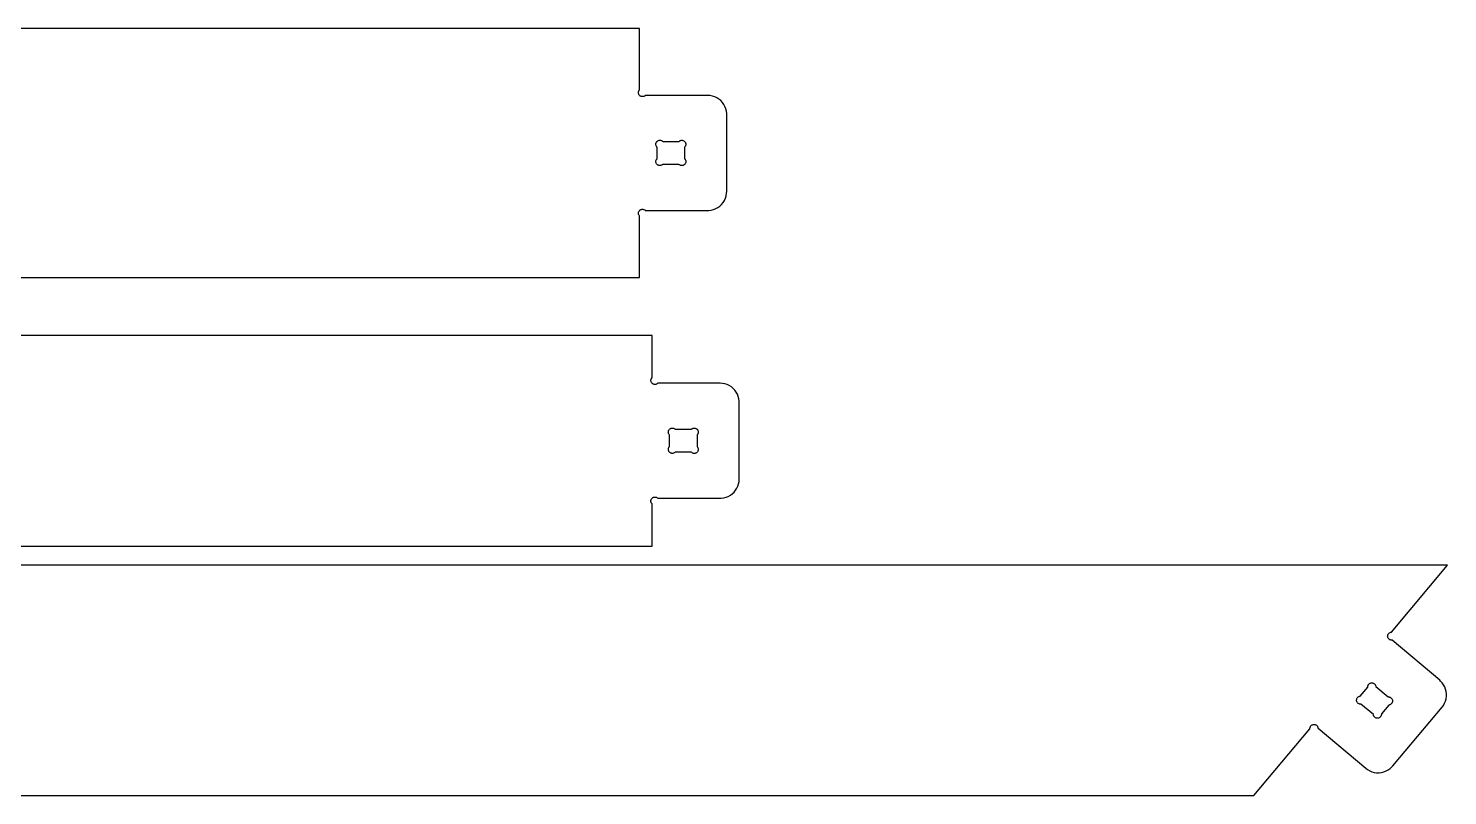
# Model space of a CAD drawing. Header units: metres. Extents: x 0 to 2484, y 0 to 1212.
# Drawn here: x 1657 to 2398, y 810 to 1210 of the extents above; entities that cross this region are included whole.
import ezdxf

# ---------------------------------------------------------------- set-up
doc = ezdxf.new("R2010")
doc.units = ezdxf.units.M

msp = doc.modelspace()

# ---------------------------------------------------------------- linework, layer by layer
for p, q in [((1976, 1210.43), (856, 1210.43)), ((1976, 1178.41), (1976, 1210.43)), ((1975.53, 1177.7), (1975.64, 1177.94)), ((1975.64, 1177.94), (1975.79, 1178.16)), ((1975.79, 1178.16), (1975.95, 1178.36)), ((1975.95, 1178.36), (1976, 1178.41)), ((1975.38, 1176.92), (1975.4, 1177.18)), ((1975.4, 1176.66), (1975.38, 1176.92)), ((1975.4, 1177.18), (1975.45, 1177.44)), ((1975.45, 1176.4), (1975.4, 1176.66)), ((1975.45, 1177.44), (1975.53, 1177.7)), ((1975.53, 1176.15), (1975.45, 1176.4)), ((1975.64, 1175.91), (1975.53, 1176.15)), ((1975.79, 1175.68), (1975.64, 1175.91)), ((1975.95, 1175.48), (1975.79, 1175.68)), ((1976, 1175.44), (1975.95, 1175.48)), ((1976, 1175.43), (1976, 1175.44)), ((1976.15, 1175.3), (1976, 1175.43)), ((1976, 1175.43), (1976, 1175.43)), ((1976.36, 1175.14), (1976.15, 1175.3)), ((1976.59, 1175.02), (1976.36, 1175.14)), ((1976.84, 1174.92), (1976.59, 1175.02)), ((1977.09, 1174.85), (1976.84, 1174.92)), ((1977.36, 1174.82), (1977.09, 1174.85)), ((1977.62, 1174.82), (1977.36, 1174.82)), ((1977.88, 1174.85), (1977.62, 1174.82)), ((1978.14, 1174.92), (1977.88, 1174.85)), ((1978.39, 1175.02), (1978.14, 1174.92)), ((1978.62, 1175.14), (1978.39, 1175.02)), ((1978.83, 1175.3), (1978.62, 1175.14)), ((1978.97, 1175.43), (1978.83, 1175.3)), ((2011.5, 1175.43), (1978.97, 1175.43)), ((2012.75, 1175.35), (2011.5, 1175.43)), ((2011.5, 1175.43), (2011.5, 1175.43)), ((2011.5, 1175.43), (2011.5, 1175.43)), ((2011.5, 1175.43), (2011.5, 1175.43)), ((2013.99, 1175.12), (2012.75, 1175.35)), ((2015.18, 1174.73), (2013.99, 1175.12)), ((2016.32, 1174.2), (2015.18, 1174.73)), ((2017.38, 1173.52), (2016.32, 1174.2)), ((2018.35, 1172.72), (2017.38, 1173.52)), ((2019.21, 1171.81), (2018.35, 1172.72)), ((2019.94, 1170.79), (2019.21, 1171.81)), ((2020.55, 1169.69), (2019.94, 1170.79)), ((2021.01, 1168.52), (2020.55, 1169.69)), ((2021.32, 1167.31), (2021.01, 1168.52)), ((2021.48, 1166.06), (2021.32, 1167.31)), ((2021.48, 1165.43), (2021.48, 1166.06)), ((2021.5, 1165.43), (2021.48, 1165.43)), ((2021.5, 1125.44), (2021.5, 1165.43)), ((1984.48, 1149.94), (1984.5, 1150.21)), ((1984.5, 1149.68), (1984.48, 1149.94)), ((1984.5, 1150.21), (1984.55, 1150.47)), ((1984.55, 1149.42), (1984.5, 1149.68)), ((1984.55, 1150.47), (1984.63, 1150.72)), ((1984.63, 1149.17), (1984.55, 1149.42)), ((1984.63, 1150.72), (1984.74, 1150.96)), ((1984.74, 1148.93), (1984.63, 1149.17)), ((1984.74, 1150.96), (1984.89, 1151.18)), ((1984.89, 1148.71), (1984.74, 1148.93)), ((1984.89, 1151.18), (1985.05, 1151.38)), ((1985.05, 1148.5), (1984.89, 1148.71)), ((1985.05, 1151.38), (1985.1, 1151.43)), ((1985.1, 1148.46), (1985.05, 1148.5)), ((1985.1, 1151.43), (1985.25, 1151.57)), ((1985.1, 1151.43), (1985.1, 1151.43)), ((1985.1, 1151.43), (1985.1, 1151.43)), ((1985.1, 1142.41), (1985.1, 1148.46)), ((1985.25, 1151.57), (1985.46, 1151.72)), ((1985.46, 1151.72), (1985.69, 1151.85)), ((1985.69, 1151.85), (1985.94, 1151.95)), ((1985.94, 1151.95), (1986.19, 1152.01)), ((1986.19, 1152.01), (1986.46, 1152.04)), ((1986.46, 1152.04), (1986.72, 1152.04)), ((1986.72, 1152.04), (1986.98, 1152.01)), ((1986.98, 1152.01), (1987.24, 1151.95)), ((1987.24, 1151.95), (1987.49, 1151.85)), ((1987.49, 1151.85), (1987.72, 1151.72)), ((1987.72, 1151.72), (1987.93, 1151.57)), ((1987.93, 1151.57), (1988.07, 1151.43)), ((1988.07, 1151.43), (1996.53, 1151.43)), ((1996.53, 1151.43), (1996.57, 1151.48)), ((1996.57, 1151.48), (1996.77, 1151.65)), ((1996.77, 1151.65), (1997, 1151.79)), ((1997, 1151.79), (1997.24, 1151.9)), ((1997.24, 1151.9), (1997.49, 1151.98)), ((1997.49, 1151.98), (1997.75, 1152.03)), ((1997.75, 1152.03), (1998.01, 1152.05)), ((1998.01, 1152.05), (1998.28, 1152.03)), ((1998.28, 1152.03), (1998.53, 1151.98)), ((1998.53, 1151.98), (1998.79, 1151.9)), ((1998.79, 1151.9), (1999.03, 1151.79)), ((1999.03, 1151.79), (1999.25, 1151.65)), ((1999.25, 1151.65), (1999.45, 1151.48)), ((1999.45, 1151.48), (1999.5, 1151.43)), ((1999.5, 1151.43), (1999.5, 1151.43)), ((1999.5, 1151.43), (1999.5, 1151.43)), ((1999.5, 1151.43), (1999.63, 1151.29)), ((1999.63, 1148.6), (1999.5, 1148.46)), ((1999.5, 1148.46), (1999.5, 1142.41)), ((1999.63, 1151.29), (1999.79, 1151.07)), ((1999.79, 1148.82), (1999.63, 1148.6)), ((1999.79, 1151.07), (1999.92, 1150.84)), ((1999.92, 1149.05), (1999.79, 1148.82)), ((1999.92, 1150.84), (2000.01, 1150.59)), ((2000.01, 1149.29), (1999.92, 1149.05)), ((2000.01, 1150.59), (2000.08, 1150.34)), ((2000.08, 1149.55), (2000.01, 1149.29)), ((2000.08, 1150.34), (2000.11, 1150.08)), ((2000.11, 1149.81), (2000.08, 1149.55)), ((2000.11, 1150.08), (2000.11, 1149.81)), ((1984.49, 1141.05), (1984.52, 1141.32)), ((1984.49, 1140.79), (1984.49, 1141.05)), ((1984.52, 1140.53), (1984.49, 1140.79)), ((1984.52, 1141.32), (1984.59, 1141.57)), ((1984.59, 1141.57), (1984.68, 1141.82)), ((1984.68, 1141.82), (1984.81, 1142.05)), ((1984.81, 1142.05), (1984.97, 1142.26)), ((1984.97, 1142.26), (1985.1, 1142.41)), ((1999.5, 1142.41), (1999.55, 1142.36)), ((1999.55, 1142.36), (1999.71, 1142.16)), ((1999.71, 1142.16), (1999.86, 1141.94)), ((1999.86, 1141.94), (1999.97, 1141.7)), ((1999.97, 1141.7), (2000.05, 1141.44)), ((2000.05, 1141.44), (2000.1, 1141.18)), ((2000.1, 1141.18), (2000.12, 1140.92)), ((2000.12, 1140.92), (2000.1, 1140.66)), ((1984.59, 1140.27), (1984.52, 1140.53)), ((1984.68, 1140.02), (1984.59, 1140.27)), ((1984.81, 1139.79), (1984.68, 1140.02)), ((1984.97, 1139.58), (1984.81, 1139.79)), ((1985.1, 1139.44), (1984.97, 1139.58)), ((1985.1, 1139.43), (1985.1, 1139.44)), ((1985.15, 1139.39), (1985.1, 1139.43)), ((1985.1, 1139.43), (1985.1, 1139.43)), ((1985.35, 1139.22), (1985.15, 1139.39)), ((1985.57, 1139.08), (1985.35, 1139.22)), ((1985.81, 1138.96), (1985.57, 1139.08)), ((1986.07, 1138.88), (1985.81, 1138.96)), ((1986.32, 1138.83), (1986.07, 1138.88)), ((1986.59, 1138.82), (1986.32, 1138.83)), ((1986.85, 1138.83), (1986.59, 1138.82)), ((1987.11, 1138.88), (1986.85, 1138.83)), ((1987.36, 1138.96), (1987.11, 1138.88)), ((1987.6, 1139.08), (1987.36, 1138.96)), ((1987.83, 1139.22), (1987.6, 1139.08)), ((1988.03, 1139.39), (1987.83, 1139.22)), ((1988.07, 1139.43), (1988.03, 1139.39)), ((1996.53, 1139.43), (1988.07, 1139.43)), ((1996.67, 1139.3), (1996.53, 1139.43)), ((1996.88, 1139.14), (1996.67, 1139.3)), ((1997.11, 1139.02), (1996.88, 1139.14)), ((1997.36, 1138.92), (1997.11, 1139.02)), ((1997.62, 1138.85), (1997.36, 1138.92)), ((1997.88, 1138.82), (1997.62, 1138.85)), ((1998.14, 1138.82), (1997.88, 1138.82)), ((1998.41, 1138.85), (1998.14, 1138.82)), ((1998.66, 1138.92), (1998.41, 1138.85)), ((1998.91, 1139.02), (1998.66, 1138.92)), ((1999.14, 1139.14), (1998.91, 1139.02)), ((1999.35, 1139.3), (1999.14, 1139.14)), ((1999.5, 1139.43), (1999.35, 1139.3)), ((1999.55, 1139.48), (1999.5, 1139.44)), ((1999.5, 1139.44), (1999.5, 1139.43)), ((1999.5, 1139.43), (1999.5, 1139.43)), ((1999.71, 1139.68), (1999.55, 1139.48)), ((1999.86, 1139.91), (1999.71, 1139.68)), ((1999.97, 1140.15), (1999.86, 1139.91)), ((2000.05, 1140.4), (1999.97, 1140.15)), ((2000.1, 1140.66), (2000.05, 1140.4)), ((2017.87, 1117.73), (2018.79, 1118.59)), ((2018.79, 1118.59), (2019.59, 1119.55)), ((2019.59, 1119.55), (2020.26, 1120.61)), ((2020.26, 1120.61), (2020.8, 1121.75)), ((2020.8, 1121.75), (2021.19, 1122.95)), ((2021.19, 1122.95), (2021.42, 1124.18)), ((2021.42, 1124.18), (2021.5, 1125.43)), ((2021.5, 1125.43), (2021.5, 1125.44)), ((2021.5, 1125.44), (2021.5, 1125.44)), ((2021.5, 1125.43), (2021.5, 1125.43)), ((1975.39, 1114.08), (1975.42, 1114.34)), ((1975.39, 1113.81), (1975.39, 1114.08)), ((1975.42, 1113.55), (1975.39, 1113.81)), ((1975.42, 1114.34), (1975.49, 1114.59)), ((1975.49, 1113.29), (1975.42, 1113.55)), ((1975.49, 1114.59), (1975.58, 1114.84)), ((1975.58, 1113.05), (1975.49, 1113.29)), ((1975.58, 1114.84), (1975.71, 1115.07)), ((1975.71, 1112.82), (1975.58, 1113.05)), ((1975.71, 1115.07), (1975.87, 1115.29)), ((1975.87, 1112.6), (1975.71, 1112.82)), ((1975.87, 1115.29), (1976, 1115.43)), ((1976, 1112.46), (1975.87, 1112.6)), ((1976, 1115.43), (1976.05, 1115.48)), ((1976, 1115.43), (1976, 1115.43)), ((1976, 1115.43), (1976, 1115.43)), ((1976, 1080.43), (1976, 1112.46)), ((1976.05, 1115.48), (1976.25, 1115.65)), ((1976.25, 1115.65), (1976.47, 1115.79)), ((1976.47, 1115.79), (1976.71, 1115.9)), ((1976.71, 1115.9), (1976.97, 1115.98)), ((1976.97, 1115.98), (1977.22, 1116.03)), ((1977.22, 1116.03), (1977.49, 1116.05)), ((1977.49, 1116.05), (1977.75, 1116.03)), ((1977.75, 1116.03), (1978.01, 1115.98)), ((1978.01, 1115.98), (1978.26, 1115.9)), ((1978.26, 1115.9), (1978.5, 1115.79)), ((1978.5, 1115.79), (1978.73, 1115.65)), ((1978.73, 1115.65), (1978.93, 1115.48)), ((1978.93, 1115.48), (1978.97, 1115.43)), ((1978.97, 1115.43), (2011.5, 1115.43)), ((2011.5, 1115.43), (2011.5, 1115.45)), ((2011.5, 1115.45), (2012.13, 1115.45)), ((2012.13, 1115.45), (2013.37, 1115.61)), ((2013.37, 1115.61), (2014.59, 1115.92)), ((2014.59, 1115.92), (2015.76, 1116.38)), ((2015.76, 1116.38), (2016.86, 1116.99)), ((2016.86, 1116.99), (2017.87, 1117.73)), ((856, 1080.43), (1976, 1080.43)), ((1982.5, 1050.22), (862.5, 1050.22)), ((1982.5, 1028.19), (1982.5, 1050.22)), ((1981.88, 1026.7), (1981.9, 1026.97)), ((1981.9, 1026.44), (1981.88, 1026.7)), ((1981.9, 1026.97), (1981.95, 1027.23)), ((1981.95, 1026.18), (1981.9, 1026.44)), ((1981.95, 1027.23), (1982.03, 1027.48)), ((1982.03, 1025.93), (1981.95, 1026.18)), ((1982.03, 1027.48), (1982.14, 1027.72)), ((1982.14, 1025.69), (1982.03, 1025.93)), ((1982.14, 1027.72), (1982.29, 1027.94)), ((1982.29, 1025.47), (1982.14, 1025.69)), ((1982.29, 1027.94), (1982.45, 1028.15)), ((1982.45, 1025.26), (1982.29, 1025.47)), ((1982.45, 1028.15), (1982.5, 1028.19)), ((1982.5, 1025.22), (1982.45, 1025.26)), ((1982.65, 1025.08), (1982.5, 1025.22)), ((1982.5, 1025.22), (1982.5, 1025.22)), ((1982.5, 1025.22), (1982.5, 1025.22)), ((1982.86, 1024.93), (1982.65, 1025.08)), ((1983.09, 1024.8), (1982.86, 1024.93)), ((1983.34, 1024.7), (1983.09, 1024.8)), ((1983.59, 1024.64), (1983.34, 1024.7)), ((1983.86, 1024.6), (1983.59, 1024.64)), ((1984.12, 1024.6), (1983.86, 1024.6)), ((1984.38, 1024.64), (1984.12, 1024.6)), ((1984.64, 1024.7), (1984.38, 1024.64)), ((1984.89, 1024.8), (1984.64, 1024.7)), ((1985.12, 1024.93), (1984.89, 1024.8)), ((1985.33, 1025.08), (1985.12, 1024.93)), ((1985.47, 1025.22), (1985.33, 1025.08)), ((2018, 1025.22), (1985.47, 1025.22)), ((2019.25, 1025.14), (2018, 1025.22)), ((2018, 1025.22), (2018, 1025.22)), ((2018, 1025.22), (2018, 1025.22)), ((2018, 1025.22), (2018, 1025.22)), ((2020.49, 1024.9), (2019.25, 1025.14)), ((2021.68, 1024.51), (2020.49, 1024.9)), ((2022.82, 1023.98), (2021.68, 1024.51)), ((2023.88, 1023.31), (2022.82, 1023.98)), ((2024.85, 1022.51), (2023.88, 1023.31)), ((2025.71, 1021.59), (2024.85, 1022.51)), ((2026.44, 1020.57), (2025.71, 1021.59)), ((2027.05, 1019.47), (2026.44, 1020.57)), ((2027.51, 1018.31), (2027.05, 1019.47)), ((2027.82, 1017.09), (2027.51, 1018.31)), ((2027.98, 1015.84), (2027.82, 1017.09)), ((2027.98, 1015.21), (2027.98, 1015.84)), ((2028, 1015.21), (2027.98, 1015.21)), ((2028, 975.221), (2028, 1015.21)), ((1991, 999.991), (1991.05, 1000.25)), ((1991.05, 1000.25), (1991.13, 1000.5)), ((1991.13, 1000.5), (1991.24, 1000.74)), ((1991.24, 1000.74), (1991.39, 1000.97)), ((1991.39, 1000.97), (1991.55, 1001.17)), ((1991.55, 1001.17), (1991.6, 1001.21)), ((1991.6, 1001.22), (1991.75, 1001.35)), ((1991.6, 1001.21), (1991.6, 1001.22)), ((1991.6, 1001.22), (1991.6, 1001.22)), ((1991.75, 1001.35), (1991.96, 1001.51)), ((1991.96, 1001.51), (1992.19, 1001.63)), ((1992.19, 1001.63), (1992.44, 1001.73)), ((1992.44, 1001.73), (1992.69, 1001.8)), ((1992.69, 1001.8), (1992.96, 1001.83)), ((1992.96, 1001.83), (1993.22, 1001.83)), ((1993.22, 1001.83), (1993.48, 1001.8)), ((1993.48, 1001.8), (1993.74, 1001.73)), ((1993.74, 1001.73), (1993.99, 1001.63)), ((1993.99, 1001.63), (1994.22, 1001.51)), ((1994.22, 1001.51), (1994.43, 1001.35)), ((1994.43, 1001.35), (1994.57, 1001.22)), ((1994.57, 1001.22), (2003.03, 1001.22)), ((2003.03, 1001.22), (2003.07, 1001.26)), ((2003.07, 1001.26), (2003.27, 1001.43)), ((2003.27, 1001.43), (2003.5, 1001.57)), ((2003.5, 1001.57), (2003.74, 1001.69)), ((2003.74, 1001.69), (2003.99, 1001.77)), ((2003.99, 1001.77), (2004.25, 1001.82)), ((2004.25, 1001.82), (2004.51, 1001.83)), ((2004.51, 1001.83), (2004.78, 1001.82)), ((2004.78, 1001.82), (2005.03, 1001.77)), ((2005.03, 1001.77), (2005.29, 1001.69)), ((2005.29, 1001.69), (2005.53, 1001.57)), ((2005.53, 1001.57), (2005.75, 1001.43)), ((2005.75, 1001.43), (2005.95, 1001.26)), ((2005.95, 1001.26), (2006, 1001.22)), ((2006, 1001.22), (2006, 1001.22)), ((2006, 1001.22), (2006, 1001.21)), ((2006, 1001.21), (2006.13, 1001.07)), ((2006.13, 1001.07), (2006.29, 1000.86)), ((2006.29, 1000.86), (2006.42, 1000.62)), ((2006.42, 1000.62), (2006.51, 1000.38)), ((2006.51, 1000.38), (2006.58, 1000.12)), ((2006.58, 1000.12), (2006.61, 999.86)), ((1990.98, 999.728), (1991, 999.991)), ((1991, 999.464), (1990.98, 999.728)), ((1991.05, 999.204), (1991, 999.464)), ((1991.13, 998.953), (1991.05, 999.204)), ((1991.24, 998.713), (1991.13, 998.953)), ((1991.39, 998.49), (1991.24, 998.713)), ((1991.55, 998.286), (1991.39, 998.49)), ((1991.6, 998.243), (1991.55, 998.286)), ((1991.6, 992.189), (1991.6, 998.243)), ((2006.13, 998.386), (2006, 998.243)), ((2006, 998.243), (2006, 992.189)), ((2006.29, 998.6), (2006.13, 998.386)), ((2006.42, 998.831), (2006.29, 998.6)), ((2006.51, 999.077), (2006.42, 998.831)), ((2006.58, 999.333), (2006.51, 999.077)), ((2006.61, 999.595), (2006.58, 999.333)), ((2006.61, 999.86), (2006.61, 999.595)), ((1990.99, 990.837), (1991.02, 991.099)), ((1990.99, 990.573), (1990.99, 990.837)), ((1991.02, 990.31), (1990.99, 990.573)), ((1991.02, 991.099), (1991.09, 991.355)), ((1991.09, 990.054), (1991.02, 990.31)), ((1991.09, 991.355), (1991.18, 991.601)), ((1991.18, 989.809), (1991.09, 990.054)), ((1991.18, 991.601), (1991.31, 991.833)), ((1991.31, 989.577), (1991.18, 989.809)), ((1991.31, 991.833), (1991.47, 992.047)), ((1991.47, 989.363), (1991.31, 989.577)), ((1991.47, 992.047), (1991.6, 992.189)), ((1991.6, 989.221), (1991.47, 989.363)), ((1991.6, 989.216), (1991.6, 989.221)), ((1991.65, 989.17), (1991.6, 989.216)), ((1991.6, 989.216), (1991.6, 989.216)), ((1991.85, 989.002), (1991.65, 989.17)), ((1992.07, 988.86), (1991.85, 989.002)), ((1992.31, 988.747), (1992.07, 988.86)), ((1992.57, 988.666), (1992.31, 988.747)), ((1992.82, 988.616), (1992.57, 988.666)), ((1993.09, 988.6), (1992.82, 988.616)), ((1993.35, 988.616), (1993.09, 988.6)), ((1993.61, 988.666), (1993.35, 988.616)), ((1993.86, 988.747), (1993.61, 988.666)), ((1994.1, 988.86), (1993.86, 988.747)), ((1994.33, 989.002), (1994.1, 988.86)), ((1994.53, 989.17), (1994.33, 989.002)), ((1994.57, 989.216), (1994.53, 989.17)), ((2003.03, 989.216), (1994.57, 989.216)), ((2003.17, 989.083), (2003.03, 989.216)), ((2003.38, 988.927), (2003.17, 989.083)), ((2003.61, 988.8), (2003.38, 988.927)), ((2003.86, 988.703), (2003.61, 988.8)), ((2004.12, 988.637), (2003.86, 988.703)), ((2004.38, 988.604), (2004.12, 988.637)), ((2004.64, 988.604), (2004.38, 988.604)), ((2004.91, 988.637), (2004.64, 988.604)), ((2005.16, 988.703), (2004.91, 988.637)), ((2005.41, 988.8), (2005.16, 988.703)), ((2005.64, 988.927), (2005.41, 988.8)), ((2005.85, 989.083), (2005.64, 988.927)), ((2006, 989.216), (2005.85, 989.083)), ((2006, 992.189), (2006.05, 992.146)), ((2006.05, 989.264), (2006, 989.221)), ((2006, 989.221), (2006, 989.216)), ((2006, 989.216), (2006, 989.216)), ((2006.05, 992.146), (2006.21, 991.942)), ((2006.21, 989.467), (2006.05, 989.264)), ((2006.21, 991.942), (2006.36, 991.719)), ((2006.36, 989.691), (2006.21, 989.467)), ((2006.36, 991.719), (2006.47, 991.48)), ((2006.47, 989.93), (2006.36, 989.691)), ((2006.47, 991.48), (2006.55, 991.228)), ((2006.55, 990.181), (2006.47, 989.93)), ((2006.55, 991.228), (2006.6, 990.969)), ((2006.6, 990.441), (2006.55, 990.181)), ((2006.6, 990.969), (2006.62, 990.705)), ((2006.62, 990.705), (2006.6, 990.441)), ((2026.09, 969.338), (2026.76, 970.399)), ((2026.76, 970.399), (2027.3, 971.535)), ((2027.3, 971.535), (2027.69, 972.729)), ((2027.69, 972.729), (2027.92, 973.963)), ((2027.92, 973.963), (2028, 975.216)), ((2028, 975.216), (2028, 975.221)), ((2028, 975.221), (2028, 975.221)), ((2028, 975.216), (2028, 975.216)), ((1981.89, 963.86), (1981.92, 964.122)), ((1981.89, 963.595), (1981.89, 963.86)), ((1981.92, 963.333), (1981.89, 963.595)), ((1981.92, 964.122), (1981.99, 964.378)), ((1981.99, 963.077), (1981.92, 963.333)), ((1981.99, 964.378), (1982.08, 964.624)), ((1982.08, 962.831), (1981.99, 963.077)), ((1982.08, 964.624), (1982.21, 964.856)), ((1982.21, 964.856), (1982.37, 965.07)), ((1982.37, 965.07), (1982.5, 965.212)), ((1982.5, 965.216), (1982.55, 965.262)), ((1982.5, 965.212), (1982.5, 965.216)), ((1982.5, 965.216), (1982.5, 965.216)), ((1982.55, 965.262), (1982.75, 965.431)), ((1982.75, 965.431), (1982.97, 965.572)), ((1982.97, 965.572), (1983.21, 965.685)), ((1983.21, 965.685), (1983.47, 965.767)), ((1983.47, 965.767), (1983.72, 965.816)), ((1983.72, 965.816), (1983.99, 965.833)), ((1983.99, 965.833), (1984.25, 965.816)), ((1984.25, 965.816), (1984.51, 965.767)), ((1984.51, 965.767), (1984.76, 965.685)), ((1984.76, 965.685), (1985, 965.572)), ((1985, 965.572), (1985.23, 965.431)), ((1985.23, 965.431), (1985.43, 965.262)), ((1985.43, 965.262), (1985.47, 965.216)), ((1985.47, 965.216), (2018, 965.216)), ((2018, 965.216), (2018, 965.236)), ((2018, 965.236), (2018.63, 965.236)), ((2018.63, 965.236), (2019.87, 965.393)), ((2019.87, 965.393), (2021.09, 965.706)), ((2021.09, 965.706), (2022.26, 966.168)), ((2022.26, 966.168), (2023.36, 966.773)), ((2023.36, 966.773), (2024.37, 967.511)), ((2024.37, 967.511), (2025.29, 968.371)), ((2025.29, 968.371), (2026.09, 969.338)), ((1982.21, 962.6), (1982.08, 962.831)), ((1982.37, 962.386), (1982.21, 962.6)), ((1982.5, 962.243), (1982.37, 962.386)), ((1982.5, 940.216), (1982.5, 962.243)), ((862.5, 940.216), (1982.5, 940.216)), ((2397.73, 930.216), (933.702, 930.216)), ((2368.36, 895.333), (2397.73, 930.216)), ((2366.44, 893.257), (2366.46, 893.52)), ((2366.45, 893.062), (2366.44, 893.257)), ((2366.45, 893.058), (2366.45, 893.062)), ((2366.45, 893.056), (2366.45, 893.058)), ((2366.46, 892.993), (2366.45, 893.056)), ((2366.46, 893.52), (2366.51, 893.78)), ((2366.5, 892.733), (2366.46, 892.993)), ((2366.58, 892.48), (2366.5, 892.733)), ((2366.51, 893.78), (2366.6, 894.03)), ((2366.69, 892.24), (2366.58, 892.48)), ((2366.6, 894.03), (2366.71, 894.269)), ((2366.83, 892.016), (2366.69, 892.24)), ((2366.71, 894.269), (2366.86, 894.491)), ((2367, 891.811), (2366.83, 892.016)), ((2366.86, 894.491), (2367.03, 894.693)), ((2367.19, 891.628), (2367, 891.811)), ((2367.03, 894.693), (2367.22, 894.872)), ((2367.4, 891.471), (2367.19, 891.628)), ((2367.22, 894.872), (2367.44, 895.026)), ((2367.64, 891.341), (2367.4, 891.471)), ((2367.44, 895.026), (2367.67, 895.151)), ((2367.88, 891.242), (2367.64, 891.341)), ((2367.67, 895.151), (2367.91, 895.246)), ((2368.14, 891.174), (2367.88, 891.242)), ((2367.91, 895.246), (2368.17, 895.31)), ((2368.4, 891.139), (2368.14, 891.174)), ((2368.17, 895.31), (2368.36, 895.333)), ((2368.66, 891.136), (2368.4, 891.139)), ((2368.72, 891.144), (2368.66, 891.136)), ((2393.6, 870.199), (2368.72, 891.144)), ((2356.03, 866.758), (2356.05, 867.022)), ((2356.04, 866.563), (2356.03, 866.758)), ((2356.05, 867.022), (2356.1, 867.281)), ((2356.1, 867.281), (2356.18, 867.532)), ((2356.18, 867.532), (2356.3, 867.77)), ((2356.3, 867.77), (2356.44, 867.992)), ((2356.44, 867.992), (2356.61, 868.194)), ((2356.61, 868.194), (2356.81, 868.374)), ((2356.81, 868.374), (2357.02, 868.527)), ((2357.02, 868.527), (2357.26, 868.653)), ((2357.26, 868.653), (2357.5, 868.748)), ((2357.5, 868.748), (2357.76, 868.811)), ((2357.76, 868.811), (2357.95, 868.834)), ((2357.95, 868.834), (2357.96, 868.838)), ((2357.96, 868.835), (2358.02, 868.842)), ((2357.96, 868.838), (2357.96, 868.835)), ((2358.02, 868.842), (2358.29, 868.84)), ((2358.29, 868.84), (2358.55, 868.805)), ((2358.55, 868.805), (2358.8, 868.737)), ((2358.8, 868.737), (2359.05, 868.637)), ((2359.05, 868.637), (2359.28, 868.508)), ((2359.28, 868.508), (2359.49, 868.351)), ((2359.49, 868.351), (2359.68, 868.168)), ((2359.68, 868.168), (2359.85, 867.963)), ((2359.85, 867.963), (2359.99, 867.738)), ((2359.99, 867.738), (2360.1, 867.498)), ((2360.1, 867.498), (2360.18, 867.246)), ((2360.18, 867.246), (2360.23, 866.986)), ((2360.23, 866.986), (2360.23, 866.923)), ((2360.23, 866.923), (2366.7, 861.478)), ((2393.59, 870.184), (2393.6, 870.199)), ((2394.08, 869.776), (2393.59, 870.184)), ((2394.93, 868.854), (2394.08, 869.776)), ((2395.66, 867.831), (2394.93, 868.854)), ((2396.25, 866.726), (2395.66, 867.831)), ((2396.7, 865.554), (2396.25, 866.726)), ((2350.22, 859.988), (2350.26, 860.25)), ((2350.22, 859.723), (2350.22, 859.988)), ((2350.23, 859.661), (2350.22, 859.723)), ((2350.23, 859.658), (2350.23, 859.661)), ((2350.23, 859.655), (2350.23, 859.658)), ((2350.25, 859.461), (2350.23, 859.655)), ((2350.32, 859.204), (2350.25, 859.461)), ((2350.26, 860.25), (2350.33, 860.505)), ((2350.33, 860.505), (2350.43, 860.75)), ((2350.43, 860.75), (2350.56, 860.981)), ((2350.56, 860.981), (2350.71, 861.193)), ((2350.71, 861.193), (2350.9, 861.385)), ((2350.9, 861.385), (2351.1, 861.551)), ((2351.1, 861.551), (2351.33, 861.691)), ((2351.33, 861.691), (2351.57, 861.802)), ((2351.57, 861.802), (2351.82, 861.881)), ((2351.82, 861.881), (2352.08, 861.928)), ((2352.08, 861.928), (2352.14, 861.932)), ((2352.14, 861.932), (2356.04, 866.563)), ((2366.7, 861.478), (2366.89, 861.489)), ((2366.89, 861.489), (2367.16, 861.47)), ((2367.16, 861.47), (2367.42, 861.418)), ((2367.42, 861.418), (2367.67, 861.334)), ((2367.67, 861.334), (2367.9, 861.22)), ((2367.9, 861.22), (2368.13, 861.076)), ((2368.13, 861.076), (2368.33, 860.906)), ((2368.33, 860.906), (2368.51, 860.712)), ((2368.51, 860.712), (2368.66, 860.496)), ((2368.66, 860.496), (2368.79, 860.264)), ((2368.79, 860.264), (2368.88, 860.017)), ((2368.88, 860.017), (2368.95, 859.76)), ((2368.95, 859.76), (2368.97, 859.567)), ((2368.97, 859.567), (2368.97, 859.564)), ((2368.97, 859.564), (2368.97, 859.561)), ((2368.97, 859.561), (2368.98, 859.498)), ((2368.98, 859.498), (2368.97, 859.233)), ((2396.18, 858.21), (2396.65, 859.374)), ((2396.65, 859.374), (2396.97, 860.588)), ((2397.01, 864.335), (2396.7, 865.554)), ((2396.97, 860.588), (2397.14, 861.832)), ((2397.15, 863.088), (2397.01, 864.335)), ((2397.14, 861.832), (2397.15, 863.088)), ((2350.41, 858.958), (2350.32, 859.204)), ((2350.54, 858.725), (2350.41, 858.958)), ((2350.69, 858.51), (2350.54, 858.725)), ((2350.87, 858.315), (2350.69, 858.51)), ((2351.07, 858.145), (2350.87, 858.315)), ((2351.29, 858.002), (2351.07, 858.145)), ((2351.53, 857.887), (2351.29, 858.002)), ((2351.78, 857.803), (2351.53, 857.887)), ((2352.04, 857.751), (2351.78, 857.803)), ((2352.31, 857.732), (2352.04, 857.751)), ((2352.5, 857.743), (2352.31, 857.732)), ((2358.97, 852.298), (2352.5, 857.743)), ((2358.97, 852.235), (2358.97, 852.298)), ((2359.02, 851.975), (2358.97, 852.235)), ((2359.1, 851.723), (2359.02, 851.975)), ((2363.1, 851.94), (2363.01, 851.689)), ((2363.15, 852.199), (2363.1, 851.94)), ((2363.17, 852.463), (2363.15, 852.199)), ((2367.06, 857.289), (2363.16, 852.658)), ((2363.16, 852.658), (2363.17, 852.463)), ((2367.12, 857.293), (2367.06, 857.289)), ((2367.38, 857.34), (2367.12, 857.293)), ((2367.63, 857.42), (2367.38, 857.34)), ((2367.87, 857.53), (2367.63, 857.42)), ((2368.1, 857.67), (2367.87, 857.53)), ((2368.3, 857.837), (2368.1, 857.67)), ((2368.48, 858.028), (2368.3, 857.837)), ((2368.64, 858.24), (2368.48, 858.028)), ((2368.77, 858.471), (2368.64, 858.24)), ((2368.87, 858.716), (2368.77, 858.471)), ((2368.94, 858.971), (2368.87, 858.716)), ((2368.97, 859.233), (2368.94, 858.971)), ((2369.06, 825.509), (2394.81, 856.102)), ((2394.81, 856.102), (2394.82, 856.106)), ((2394.81, 856.102), (2394.81, 856.102)), ((2394.82, 856.106), (2395.56, 857.115)), ((2395.56, 857.115), (2396.18, 858.21)), ((2296.53, 810), (2325.89, 844.883)), ((2325.89, 845.21), (2325.92, 845.472)), ((2325.89, 844.946), (2325.89, 845.21)), ((2325.89, 844.883), (2325.89, 844.946)), ((2325.92, 845.472), (2325.99, 845.728)), ((2325.99, 845.728), (2326.09, 845.973)), ((2326.09, 845.973), (2326.22, 846.203)), ((2326.22, 846.203), (2326.38, 846.416)), ((2326.38, 846.416), (2326.56, 846.607)), ((2326.56, 846.607), (2326.77, 846.774)), ((2326.77, 846.774), (2326.99, 846.914)), ((2326.99, 846.914), (2327.23, 847.024)), ((2327.23, 847.024), (2327.48, 847.104)), ((2327.48, 847.104), (2327.74, 847.151)), ((2327.74, 847.151), (2327.81, 847.154)), ((2327.81, 847.155), (2328.01, 847.165)), ((2327.81, 847.154), (2327.81, 847.158)), ((2327.81, 847.158), (2327.81, 847.155)), ((2328.01, 847.165), (2328.27, 847.147)), ((2328.27, 847.147), (2328.53, 847.095)), ((2328.53, 847.095), (2328.78, 847.011)), ((2328.78, 847.011), (2329.02, 846.896)), ((2329.02, 846.896), (2329.24, 846.753)), ((2329.24, 846.753), (2329.44, 846.582)), ((2329.44, 846.582), (2329.62, 846.388)), ((2329.62, 846.388), (2329.78, 846.173)), ((2329.78, 846.173), (2329.9, 845.94)), ((2329.9, 845.94), (2330, 845.694)), ((2330, 845.694), (2330.06, 845.437)), ((2330.06, 845.437), (2330.08, 845.243)), ((2330.08, 845.243), (2354.96, 824.298)), ((2359.21, 851.483), (2359.1, 851.723)), ((2359.35, 851.258), (2359.21, 851.483)), ((2359.52, 851.053), (2359.35, 851.258)), ((2359.71, 850.871), (2359.52, 851.053)), ((2359.92, 850.713), (2359.71, 850.871)), ((2360.15, 850.584), (2359.92, 850.713)), ((2360.4, 850.485), (2360.15, 850.584)), ((2360.65, 850.417), (2360.4, 850.485)), ((2360.91, 850.381), (2360.65, 850.417)), ((2361.18, 850.379), (2360.91, 850.381)), ((2361.24, 850.386), (2361.18, 850.379)), ((2361.25, 850.387), (2361.24, 850.384)), ((2361.24, 850.384), (2361.24, 850.386)), ((2361.44, 850.41), (2361.25, 850.387)), ((2361.7, 850.473), (2361.44, 850.41)), ((2361.94, 850.569), (2361.7, 850.473)), ((2362.18, 850.694), (2361.94, 850.569)), ((2362.39, 850.848), (2362.18, 850.694)), ((2362.59, 851.027), (2362.39, 850.848)), ((2362.76, 851.229), (2362.59, 851.027)), ((2362.9, 851.451), (2362.76, 851.229)), ((2363.01, 851.689), (2362.9, 851.451)), ((2354.96, 824.298), (2354.96, 824.299)), ((2354.96, 824.299), (2354.97, 824.295)), ((2354.97, 824.295), (2355.98, 823.548)), ((2355.98, 823.548), (2357.07, 822.934)), ((2357.07, 822.934), (2358.24, 822.462)), ((2358.24, 822.462), (2359.45, 822.139)), ((2363.2, 822.107), (2364.42, 822.409)), ((2364.42, 822.409), (2365.59, 822.861)), ((2365.59, 822.861), (2366.69, 823.456)), ((2366.69, 823.456), (2367.72, 824.186)), ((2367.72, 824.186), (2368.64, 825.038)), ((2368.64, 825.038), (2369.05, 825.522)), ((2369.05, 825.522), (2369.06, 825.509)), ((2359.45, 822.139), (2360.69, 821.971)), ((2360.69, 821.971), (2361.95, 821.96)), ((2361.95, 821.96), (2363.2, 822.107)), ((832.5, 810), (2296.53, 810))]:
    msp.add_line(p, q)

doc.saveas('drawing.dxf')
